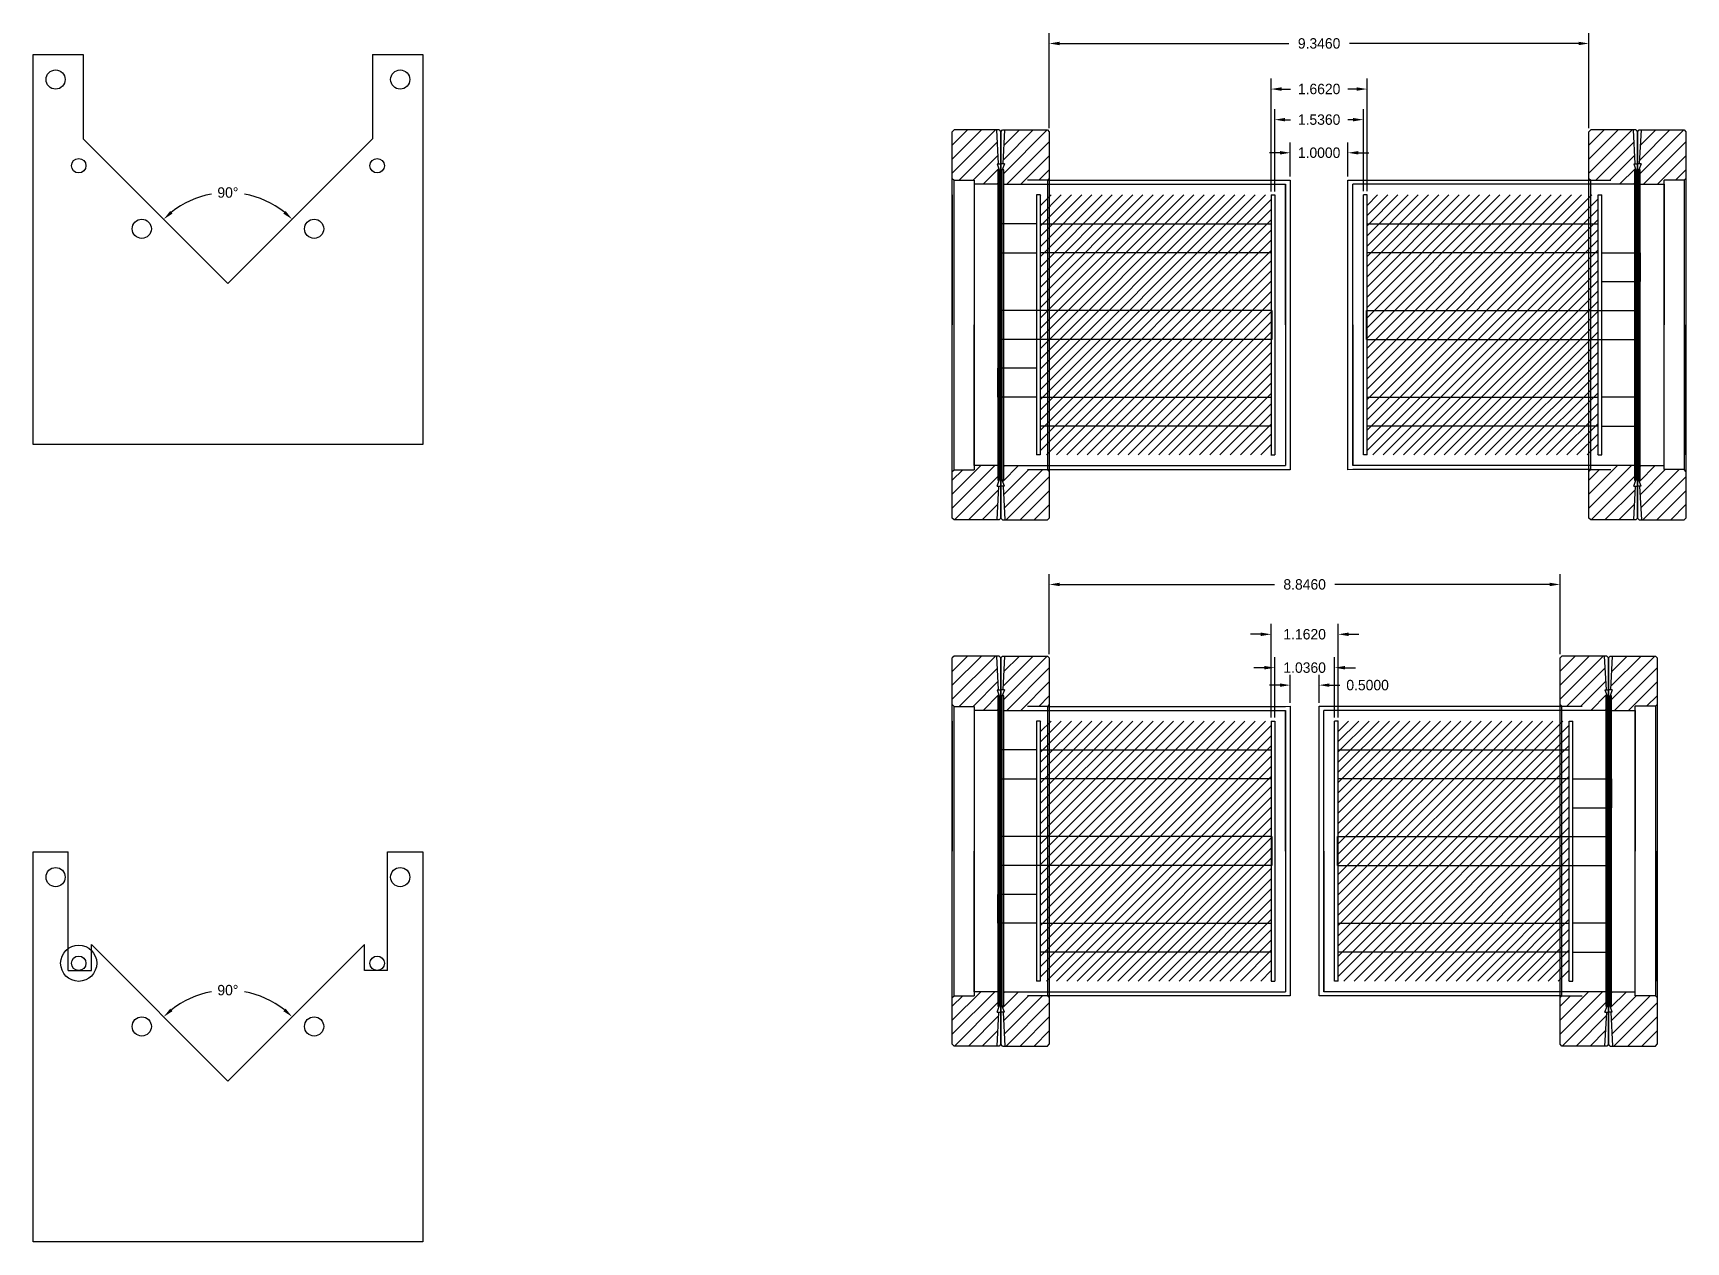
# Model space of a CAD drawing. Header units: inches. Extents: x 40 to 191, y -21 to 51.
# Drawn here: x 48.09 to 76.72, y -6.2 to 14.73 of the extents above; entities that cross this region are included whole.
import ezdxf

# ---------------------------------------------------------------- set-up
doc = ezdxf.new("R2010")
doc.units = ezdxf.units.IN
doc.header["$MEASUREMENT"] = 0
doc.dimstyles.get("Standard").update_dxf_attribs({"dimtxt": 0.18, "dimasz": 0.18, "dimexe": 0.18, "dimexo": 0.0625, "dimgap": 0.09, "dimtad": 0, "dimtih": 1, "dimtoh": 1, "dimdec": 4, "dimzin": 0, "dimdsep": 46, "dimtxsty": 'Standard', "dimcen": 0.09, "dimadec": 0, "dimazin": 0, "dimtfac": 1, "dimtdec": 4, "dimtofl": 0, "dimtmove": 0, "dimatfit": 3, "dimfxl": 1, "dimtolj": 1, "dimtzin": 0, "dimarcsym": 0})

# ---------------------------------------------------------------- blocks, each defined once
blk = doc.blocks.new('*D2')
at = {"color": 0, "lineweight": -2, "transparency": 16777216}
for start, end in [(100.4255, 128.4482), (51.5518, 79.5745)]:
    blk.add_arc((51.467, 10.393), 1.575, start, end, dxfattribs=at)
at = {"color": 0, "transparency": 16777216}
for points in [[(50.508, 11.604), (50.468, 11.649), (50.354, 11.506)], [(52.467, 11.649), (52.427, 11.604), (52.581, 11.506)]]:
    blk.add_solid(points, dxfattribs=at)
at = {"layer": 'Defpoints', "color": 0, "transparency": 16777216}
for p in [(48.962, 12.898), (53.972, 12.898), (51.875, 11.914), (51.467, 10.393), (51.467, 10.393)]:
    blk.add_point(p, dxfattribs=at)
at = {"color": 0, "transparency": 16777216, "insert": (51.467, 11.968), "char_height": 0.18, "attachment_point": 5}
blk.add_mtext('\\A1;90°', dxfattribs=at)
blk = doc.blocks.new('*D5')
at = {"color": 0, "lineweight": -2, "transparency": 16777216}
for p, q in [((65.693, 13.084), (65.693, 14.729)), ((75.039, 13.084), (75.039, 14.729)), ((65.873, 14.549), (69.841, 14.549)), ((74.859, 14.549), (70.891, 14.549))]:
    blk.add_line(p, q, dxfattribs=at)
at = {"color": 0, "transparency": 16777216}
for points in [[(65.873, 14.579), (65.873, 14.519), (65.693, 14.549)], [(74.859, 14.579), (74.859, 14.519), (75.039, 14.549)]]:
    blk.add_solid(points, dxfattribs=at)
at = {"layer": 'Defpoints', "color": 0, "transparency": 16777216}
for p in [(75.039, 14.549), (65.693, 13.022), (75.039, 13.022)]:
    blk.add_point(p, dxfattribs=at)
at = {"color": 0, "transparency": 16777216, "insert": (70.366, 14.549), "char_height": 0.18, "attachment_point": 5}
blk.add_mtext('\\A1;9.3460', dxfattribs=at)
blk = doc.blocks.new('*D6')
at = {"color": 0, "lineweight": -2, "transparency": 16777216}
for p, q in [((65.693, 3.978), (65.693, 5.365)), ((65.873, 5.185), (69.591, 5.185)), ((74.359, 5.185), (70.641, 5.185)), ((74.539, 3.978), (74.539, 5.365))]:
    blk.add_line(p, q, dxfattribs=at)
at = {"color": 0, "transparency": 16777216}
for points in [[(65.873, 5.215), (65.873, 5.155), (65.693, 5.185)], [(74.359, 5.215), (74.359, 5.155), (74.539, 5.185)]]:
    blk.add_solid(points, dxfattribs=at)
at = {"layer": 'Defpoints', "color": 0, "transparency": 16777216}
for p in [(74.539, 5.185), (65.693, 3.915), (74.539, 3.915)]:
    blk.add_point(p, dxfattribs=at)
at = {"color": 0, "transparency": 16777216, "insert": (70.116, 5.185), "char_height": 0.18, "attachment_point": 5}
blk.add_mtext('\\A1;8.8460', dxfattribs=at)
blk = doc.blocks.new('*D9')
at = {"color": 0, "lineweight": -2, "transparency": 16777216}
for p, q in [((69.686, 12.657), (69.506, 12.657)), ((69.866, 12.245), (69.866, 12.837)), ((70.866, 12.245), (70.866, 12.837)), ((71.046, 12.657), (71.226, 12.657))]:
    blk.add_line(p, q, dxfattribs=at)
at = {"color": 0, "transparency": 16777216}
for points in [[(69.686, 12.687), (69.686, 12.627), (69.866, 12.657)], [(71.046, 12.687), (71.046, 12.627), (70.866, 12.657)]]:
    blk.add_solid(points, dxfattribs=at)
at = {"layer": 'Defpoints', "color": 0, "transparency": 16777216}
for p in [(70.866, 12.657), (69.866, 12.182), (70.866, 12.182)]:
    blk.add_point(p, dxfattribs=at)
at = {"color": 0, "transparency": 16777216, "insert": (70.366, 12.657), "char_height": 0.18, "attachment_point": 5}
blk.add_mtext('\\A1;1.0000', dxfattribs=at)
blk = doc.blocks.new('*D10')
at = {"color": 0, "lineweight": -2, "transparency": 16777216}
for p, q in [((69.686, 3.442), (69.506, 3.442)), ((69.866, 3.138), (69.866, 3.622)), ((70.366, 3.138), (70.366, 3.622)), ((70.546, 3.442), (70.726, 3.442))]:
    blk.add_line(p, q, dxfattribs=at)
at = {"color": 0, "transparency": 16777216}
for points in [[(69.686, 3.472), (69.686, 3.412), (69.866, 3.442)], [(70.546, 3.472), (70.546, 3.412), (70.366, 3.442)]]:
    blk.add_solid(points, dxfattribs=at)
at = {"layer": 'Defpoints', "color": 0, "transparency": 16777216}
for p in [(70.366, 3.442), (69.866, 3.076), (70.366, 3.076)]:
    blk.add_point(p, dxfattribs=at)
at = {"color": 0, "transparency": 16777216, "insert": (71.206, 3.442), "char_height": 0.18, "attachment_point": 5}
blk.add_mtext('\\A1;0.5000', dxfattribs=at)
blk = doc.blocks.new('*D15')
at = {"color": 0, "lineweight": -2, "transparency": 16777216}
for p, q in [((69.598, 11.989), (69.598, 13.41)), ((69.778, 13.23), (69.871, 13.23)), ((70.954, 13.23), (70.861, 13.23)), ((71.134, 11.99), (71.134, 13.41))]:
    blk.add_line(p, q, dxfattribs=at)
at = {"color": 0, "transparency": 16777216}
for points in [[(69.778, 13.26), (69.778, 13.2), (69.598, 13.23)], [(70.954, 13.26), (70.954, 13.2), (71.134, 13.23)]]:
    blk.add_solid(points, dxfattribs=at)
at = {"layer": 'Defpoints', "color": 0, "transparency": 16777216}
for p in [(71.134, 13.23), (69.598, 11.927), (71.134, 11.927)]:
    blk.add_point(p, dxfattribs=at)
at = {"color": 0, "transparency": 16777216, "insert": (70.366, 13.23), "char_height": 0.18, "attachment_point": 5}
blk.add_mtext('\\A1;1.5360', dxfattribs=at)
blk = doc.blocks.new('*D16')
at = {"color": 0, "lineweight": -2, "transparency": 16777216}
for p, q in [((69.535, 11.989), (69.535, 13.94)), ((69.715, 13.76), (69.871, 13.76)), ((71.017, 13.76), (70.861, 13.76)), ((71.197, 11.99), (71.197, 13.94))]:
    blk.add_line(p, q, dxfattribs=at)
at = {"color": 0, "transparency": 16777216}
for points in [[(69.715, 13.79), (69.715, 13.73), (69.535, 13.76)], [(71.017, 13.79), (71.017, 13.73), (71.197, 13.76)]]:
    blk.add_solid(points, dxfattribs=at)
at = {"layer": 'Defpoints', "color": 0, "transparency": 16777216}
for p in [(71.197, 13.76), (69.535, 11.927), (71.197, 11.927)]:
    blk.add_point(p, dxfattribs=at)
at = {"color": 0, "transparency": 16777216, "insert": (70.366, 13.76), "char_height": 0.18, "attachment_point": 5}
blk.add_mtext('\\A1;1.6620', dxfattribs=at)
blk = doc.blocks.new('*D17')
at = {"color": 0, "lineweight": -2, "transparency": 16777216}
for p, q in [((69.418, 3.744), (69.238, 3.744)), ((69.598, 2.883), (69.598, 3.924)), ((70.634, 2.883), (70.634, 3.924)), ((70.814, 3.744), (70.994, 3.744))]:
    blk.add_line(p, q, dxfattribs=at)
at = {"color": 0, "transparency": 16777216}
for points in [[(69.418, 3.774), (69.418, 3.714), (69.598, 3.744)], [(70.814, 3.774), (70.814, 3.714), (70.634, 3.744)]]:
    blk.add_solid(points, dxfattribs=at)
at = {"layer": 'Defpoints', "color": 0, "transparency": 16777216}
for p in [(70.634, 3.744), (69.598, 2.82), (70.634, 2.821)]:
    blk.add_point(p, dxfattribs=at)
at = {"color": 0, "transparency": 16777216, "insert": (70.116, 3.744), "char_height": 0.18, "attachment_point": 5}
blk.add_mtext('\\A1;1.0360', dxfattribs=at)
blk = doc.blocks.new('*D18')
at = {"color": 0, "lineweight": -2, "transparency": 16777216}
for p, q in [((69.355, 4.322), (69.175, 4.322)), ((69.535, 2.883), (69.535, 4.502)), ((70.697, 2.883), (70.697, 4.502)), ((70.877, 4.322), (71.057, 4.322))]:
    blk.add_line(p, q, dxfattribs=at)
at = {"color": 0, "transparency": 16777216}
for points in [[(69.355, 4.352), (69.355, 4.292), (69.535, 4.322)], [(70.877, 4.352), (70.877, 4.292), (70.697, 4.322)]]:
    blk.add_solid(points, dxfattribs=at)
at = {"layer": 'Defpoints', "color": 0, "transparency": 16777216}
for p in [(70.697, 4.322), (69.535, 2.82), (70.697, 2.82)]:
    blk.add_point(p, dxfattribs=at)
at = {"color": 0, "transparency": 16777216, "insert": (70.116, 4.322), "char_height": 0.18, "attachment_point": 5}
blk.add_mtext('\\A1;1.1620', dxfattribs=at)
blk = doc.blocks.new('*D19')
at = {"color": 0, "lineweight": -2, "transparency": 16777216}
for start, end in [(100.4255, 128.4482), (51.5518, 79.5745)]:
    blk.add_arc((51.467, -3.413), 1.575, start, end, dxfattribs=at)
at = {"color": 0, "transparency": 16777216}
for points in [[(50.508, -2.202), (50.468, -2.157), (50.354, -2.299)], [(52.467, -2.157), (52.427, -2.202), (52.581, -2.299)]]:
    blk.add_solid(points, dxfattribs=at)
at = {"layer": 'Defpoints', "color": 0, "transparency": 16777216}
for p in [(49.103, -1.048), (53.832, -1.048), (51.875, -1.892), (51.467, -3.413), (51.467, -3.413)]:
    blk.add_point(p, dxfattribs=at)
at = {"color": 0, "transparency": 16777216, "insert": (51.467, -1.838), "char_height": 0.18, "attachment_point": 5}
blk.add_mtext('\\A1;90°', dxfattribs=at)

msp = doc.modelspace()

# ---------------------------------------------------------------- hatches: boundary and pattern name
h = msp.add_hatch()
h.set_pattern_fill('ANSI31', color=1)
h.set_pattern_definition([(45, (90.66386, 35.9828), (-0.08838835, 0.08838835), [])])
h.paths.add_polyline_path([(69.5355, 11.92662), (65.5355, 11.92662), (65.5355, 11.42662), (69.5355, 11.42662)])
h.paths.add_polyline_path([(69.5355, 11.42662), (65.5355, 11.42662), (65.5355, 10.92662), (69.5355, 10.92662)])
h.paths.add_polyline_path([(69.5355, 10.92662), (65.5355, 10.92662), (65.5355, 8.42662), (69.5355, 8.42662)])
h.paths.add_polyline_path([(69.5355, 8.42662), (65.5355, 8.42662), (65.5355, 7.92662), (69.5355, 7.92662)])
h.paths.add_polyline_path([(69.5355, 7.92662), (65.5355, 7.92662), (65.5355, 7.42662), (69.5355, 7.42662)])
h = msp.add_hatch()
h.set_pattern_fill('ANSI31', color=1, angle=180)
h.set_pattern_definition([(225, (50.06913, -16.62914), (0.08838835, -0.08838835), [])])
h.paths.add_polyline_path([(71.1975, 7.42704), (75.1975, 7.42704), (75.1975, 7.92704), (71.1975, 7.92704)])
h.paths.add_polyline_path([(71.1975, 7.92704), (75.1975, 7.92704), (75.1975, 8.42704), (71.1975, 8.42704)])
h.paths.add_polyline_path([(71.1975, 8.42704), (75.1975, 8.42704), (75.1975, 10.92704), (71.1975, 10.92704)])
h.paths.add_polyline_path([(71.1975, 10.92704), (75.1975, 10.92704), (75.1975, 11.42704), (71.1975, 11.42704)])
h.paths.add_polyline_path([(71.1975, 11.42704), (75.1975, 11.42704), (75.1975, 11.92704), (71.1975, 11.92704)])
h = msp.add_hatch()
h.set_pattern_fill('ANSI31', color=1)
h.set_pattern_definition([(45, (90.66386, 26.87628), (-0.08838835, 0.08838835), [])])
h.paths.add_polyline_path([(69.5355, 2.82011), (65.5355, 2.82011), (65.5355, 2.32011), (69.5355, 2.32011)])
h.paths.add_polyline_path([(69.5355, 2.32011), (65.5355, 2.32011), (65.5355, 1.82011), (69.5355, 1.82011)])
h.paths.add_polyline_path([(69.5355, 1.82011), (65.5355, 1.82011), (65.5355, -0.67989), (69.5355, -0.67989)])
h.paths.add_polyline_path([(69.5355, -0.67989), (65.5355, -0.67989), (65.5355, -1.17989), (69.5355, -1.17989)])
h.paths.add_polyline_path([(69.5355, -1.17989), (65.5355, -1.17989), (65.5355, -1.67989), (69.5355, -1.67989)])
h = msp.add_hatch()
h.set_pattern_fill('ANSI31', color=1, angle=180)
h.set_pattern_definition([(225, (49.56913, -25.73565), (0.08838835, -0.08838835), [])])
h.paths.add_polyline_path([(70.6975, -1.67948), (74.6975, -1.67948), (74.6975, -1.17948), (70.6975, -1.17948)])
h.paths.add_polyline_path([(70.6975, -1.17948), (74.6975, -1.17948), (74.6975, -0.67948), (70.6975, -0.67948)])
h.paths.add_polyline_path([(70.6975, -0.67948), (74.6975, -0.67948), (74.6975, 1.82052), (70.6975, 1.82052)])
h.paths.add_polyline_path([(70.6975, 1.82052), (74.6975, 1.82052), (74.6975, 2.32052), (70.6975, 2.32052)])
h.paths.add_polyline_path([(70.6975, 2.32052), (74.6975, 2.32052), (74.6975, 2.82052), (70.6975, 2.82052)])

# ---------------------------------------------------------------- linework, layer by layer
for p, q in [((48.09245, 14.3602), (48.96245, 14.3602)), ((48.09245, 7.6102), (48.09245, 14.3602)), ((48.96245, 14.3602), (48.96245, 12.89767)), ((53.97244, 14.3602), (54.84245, 14.3602)), ((53.97244, 14.3602), (53.97244, 12.89767)), ((54.84245, 14.3602), (54.84245, 7.6102)), ((51.46745, 10.39268), (48.96245, 12.89767)), ((51.46745, 10.39268), (53.97244, 12.89767)), ((64.8535, 13.02148), (64.8535, 9.67663)), ((53.38639, 12.31502), (53.38639, 12.31502)), ((65.3135, 12.11163), (69.7835, 12.11163)), ((65.6635, 12.18163), (69.7835, 12.18163)), ((69.7835, 12.18163), (69.8665, 12.18202)), ((69.7835, 9.67664), (69.7835, 12.11163)), ((69.7835, 12.11163), (69.7835, 9.67663)), ((69.8665, 12.18202), (69.8665, 7.17164)), ((70.8665, 7.17164), (70.8665, 12.18202)), ((70.8665, 12.18202), (70.9495, 12.18202)), ((70.9495, 12.18202), (75.0695, 12.18203)), ((70.9495, 9.67702), (70.9495, 12.11203)), ((75.4195, 12.11203), (70.9495, 12.11203)), ((76.3395, 12.11204), (76.3395, 9.67704)), ((64.0135, 11.92662), (64.0135, 9.67662)), ((64.8535, 9.67663), (64.8535, 11.26003)), ((75.8795, 9.67703), (75.8795, 11.26043)), ((69.5485, 9.92663), (64.8535, 9.92663)), ((69.5485, 9.92663), (69.5485, 9.67663)), ((71.1845, 9.67703), (71.1845, 9.92703)), ((71.1845, 9.92703), (75.8795, 9.92703)), ((64.3935, 7.24162), (64.3935, 9.67662)), ((64.8535, 9.67663), (64.8535, 8.09323)), ((69.5485, 9.67663), (69.5485, 9.42663)), ((69.7835, 9.67664), (69.7835, 7.24163)), ((70.9495, 7.24203), (70.9495, 9.67703)), ((70.9495, 9.67702), (70.9495, 7.24203)), ((71.1845, 9.42703), (71.1845, 9.67703)), ((75.8795, 6.33218), (75.8795, 9.67703)), ((75.8795, 9.67703), (75.8795, 8.09363)), ((76.7195, 7.42704), (76.7195, 9.67704)), ((69.5485, 9.42663), (64.8535, 9.42663)), ((71.1845, 9.42703), (75.8795, 9.42703)), ((54.84245, 7.6102), (48.09245, 7.6102)), ((65.3135, 7.24163), (69.7835, 7.24163)), ((69.7835, 7.17164), (65.6635, 7.17163)), ((69.8665, 7.17164), (69.7835, 7.17164)), ((70.9495, 7.17203), (70.8665, 7.17164)), ((75.4195, 7.24203), (70.9495, 7.24203)), ((75.0695, 7.17203), (70.9495, 7.17203)), ((64.8535, 3.91496), (64.8535, 0.57011)), ((65.3135, 3.00512), (69.7835, 3.00512)), ((65.6635, 3.07512), (69.7835, 3.07512)), ((69.7835, 3.07512), (69.8665, 3.07551)), ((69.7835, 0.57012), (69.7835, 3.00512)), ((69.7835, 3.00512), (69.7835, 0.57012)), ((69.8665, 3.07551), (69.8665, -1.93488)), ((70.3665, -1.93488), (70.3665, 3.07551)), ((70.3665, 3.07551), (70.4495, 3.07551)), ((70.4495, 3.07551), (74.5695, 3.07551)), ((70.4495, 0.57051), (70.4495, 3.00551)), ((74.9195, 3.00551), (70.4495, 3.00551)), ((75.8395, 3.00552), (75.8395, 0.57052)), ((64.0135, 2.82011), (64.0135, 0.57011)), ((64.8535, 0.57011), (64.8535, 2.15351)), ((75.3795, 0.57051), (75.3795, 2.15391)), ((69.5485, 0.82011), (64.8535, 0.82011)), ((69.5485, 0.82011), (69.5485, 0.57011)), ((70.6845, 0.57051), (70.6845, 0.82051)), ((70.6845, 0.82051), (75.3795, 0.82051)), ((48.09245, 0.5546), (48.70339, 0.5546)), ((48.09245, -6.1954), (48.09245, 0.5546)), ((48.70339, -1.49765), (48.70339, 0.5546)), ((54.2315, 0.5546), (54.84245, 0.5546)), ((54.2315, -1.49765), (54.2315, 0.5546)), ((54.84245, 0.5546), (54.84245, -6.1954)), ((64.3935, -1.86489), (64.3935, 0.57011)), ((64.8535, 0.57011), (64.8535, -1.01329)), ((69.5485, 0.32011), (64.8535, 0.32011)), ((69.5485, 0.57011), (69.5485, 0.32011)), ((69.7835, 0.57012), (69.7835, -1.86488)), ((70.4495, 0.57051), (70.4495, -1.86449)), ((70.4495, -1.86449), (70.4495, 0.57051)), ((70.6845, 0.32051), (70.6845, 0.57051)), ((70.6845, 0.32051), (75.3795, 0.32051)), ((75.3795, -2.77434), (75.3795, 0.57051)), ((75.3795, 0.57051), (75.3795, -1.01289)), ((76.2195, -1.67948), (76.2195, 0.57052)), ((51.46745, -3.41293), (49.10265, -1.04814)), ((49.10265, -1.49765), (49.10265, -1.04814)), ((51.46745, -3.41293), (53.83224, -1.04814)), ((53.83224, -1.49765), (53.83224, -1.04814)), ((48.70339, -1.49765), (49.10265, -1.49765)), ((53.38639, -1.49058), (53.38639, -1.49058)), ((54.2315, -1.49765), (53.83224, -1.49765)), ((65.3135, -1.86488), (69.7835, -1.86488)), ((69.7835, -1.93488), (65.6635, -1.93488)), ((69.8665, -1.93488), (69.7835, -1.93488)), ((70.4495, -1.93449), (70.3665, -1.93488)), ((74.9195, -1.86449), (70.4495, -1.86449)), ((74.5695, -1.93449), (70.4495, -1.93449)), ((54.84245, -6.1954), (48.09245, -6.1954))]:
    msp.add_line(p, q)
at = {"color": 2, "linetype": 'Continuous'}
for p, q in [((64.76068, 13.05162), (64.0135, 12.30444)), ((64.51912, 13.05162), (64.0135, 12.546)), ((64.27756, 13.05162), (64.0135, 12.78756)), ((64.89491, 12.53073), (65.41581, 13.05163)), ((64.9035, 12.29777), (65.65736, 13.05163)), ((64.90827, 12.78565), (65.17425, 13.05163)), ((64.92162, 13.04057), (64.93269, 13.05163)), ((75.78668, 13.05203), (75.0395, 12.30484)), ((75.54512, 13.05203), (75.0395, 12.5464)), ((75.30356, 13.05203), (75.0395, 12.78796)), ((75.9209, 12.53114), (76.4418, 13.05204)), ((75.9295, 12.29817), (76.68336, 13.05204)), ((75.93426, 12.78605), (76.20025, 13.05204)), ((75.94762, 13.04097), (75.95869, 13.05204)), ((64.79562, 12.84501), (64.13224, 12.18162)), ((64.80765, 12.61548), (64.3738, 12.18162)), ((64.95892, 12.11163), (65.6935, 12.84621)), ((65.20048, 12.11163), (65.6935, 12.60465)), ((75.82162, 12.84541), (75.15824, 12.18203)), ((75.83365, 12.61588), (75.3998, 12.18203)), ((75.98492, 12.11204), (76.7195, 12.84661)), ((76.22648, 12.11204), (76.7195, 12.60505)), ((64.81892, 12.38519), (64.54536, 12.11162)), ((65.51204, 12.18163), (65.6935, 12.36309)), ((75.84492, 12.38559), (75.57135, 12.11203)), ((76.53804, 12.18204), (76.7195, 12.3635)), ((64.8035, 12.12821), (64.78691, 12.11162)), ((75.8295, 12.12861), (75.81291, 12.11203)), ((64.74807, 7.24162), (64.0135, 6.50705)), ((64.50652, 7.24162), (64.0135, 6.74861)), ((64.19496, 7.17162), (64.0135, 6.99016)), ((64.88808, 6.96807), (65.16164, 7.24163)), ((64.89935, 6.73778), (65.3332, 7.17163)), ((64.9035, 7.22505), (64.92008, 7.24163)), ((64.91138, 6.50825), (65.57476, 7.17163)), ((75.77407, 7.24203), (75.0395, 6.50745)), ((75.53251, 7.24203), (75.0395, 6.74901)), ((75.22096, 7.17203), (75.0395, 6.99057)), ((75.91407, 6.96847), (76.18764, 7.24204)), ((75.92535, 6.73818), (76.3592, 7.17204)), ((75.9295, 7.22545), (75.94608, 7.24204)), ((75.93737, 6.50866), (76.60076, 7.17204)), ((64.8035, 7.05549), (64.04963, 6.30162)), ((64.94632, 6.30163), (65.6935, 7.04882)), ((75.8295, 7.05589), (75.07563, 6.30203)), ((75.97231, 6.30204), (76.7195, 7.04922)), ((64.81209, 6.82252), (64.29119, 6.30162)), ((65.18787, 6.30163), (65.6935, 6.80726)), ((75.83809, 6.82293), (75.31719, 6.30203)), ((76.21387, 6.30204), (76.7195, 6.80766)), ((64.79873, 6.56761), (64.53275, 6.30162)), ((64.78537, 6.31269), (64.77431, 6.30162)), ((65.42943, 6.30163), (65.6935, 6.5657)), ((75.82473, 6.56801), (75.55875, 6.30203)), ((75.81137, 6.31309), (75.80031, 6.30203)), ((76.45543, 6.30204), (76.7195, 6.5661)), ((64.76068, 3.94511), (64.0135, 3.19792)), ((64.51912, 3.94511), (64.0135, 3.43948)), ((64.27756, 3.94511), (64.0135, 3.68104)), ((64.79562, 3.73849), (64.13224, 3.07511)), ((64.89491, 3.42422), (65.41581, 3.94512)), ((64.9035, 3.19125), (65.65736, 3.94512)), ((64.90827, 3.67913), (65.17425, 3.94512)), ((64.92162, 3.93405), (64.93269, 3.94512)), ((64.95892, 3.00512), (65.6935, 3.73969)), ((75.28668, 3.94551), (74.5395, 3.19833)), ((75.04512, 3.94551), (74.5395, 3.43989)), ((74.80356, 3.94551), (74.5395, 3.68144)), ((75.32162, 3.73889), (74.65824, 3.07551)), ((75.4209, 3.42462), (75.9418, 3.94552)), ((75.4295, 3.19165), (76.18336, 3.94552)), ((75.43426, 3.67954), (75.70025, 3.94552)), ((75.44762, 3.93445), (75.45869, 3.94552)), ((75.48492, 3.00552), (76.2195, 3.7401)), ((64.80765, 3.50896), (64.3738, 3.07511)), ((65.20048, 3.00512), (65.6935, 3.49813)), ((75.33365, 3.50936), (74.8998, 3.07551)), ((75.72648, 3.00552), (76.2195, 3.49854)), ((64.81892, 3.27867), (64.54536, 3.00511)), ((65.51204, 3.07512), (65.6935, 3.25658)), ((75.34492, 3.27908), (75.07135, 3.00551)), ((76.03804, 3.07552), (76.2195, 3.25698)), ((64.8035, 3.02169), (64.78691, 3.00511)), ((75.3295, 3.0221), (75.31291, 3.00551)), ((64.74807, -1.86489), (64.0135, -2.59947)), ((64.50652, -1.86489), (64.0135, -2.35791)), ((64.19496, -1.93489), (64.0135, -2.11635)), ((64.88808, -2.13845), (65.16164, -1.86488)), ((64.89935, -2.36874), (65.3332, -1.93488)), ((64.9035, -1.88147), (64.92008, -1.86488)), ((64.91138, -2.59826), (65.57476, -1.93488)), ((75.27407, -1.86449), (74.5395, -2.59907)), ((75.03251, -1.86449), (74.5395, -2.35751)), ((74.72096, -1.93449), (74.5395, -2.11595)), ((75.41407, -2.13805), (75.68764, -1.86448)), ((75.42535, -2.36833), (75.8592, -1.93448)), ((75.4295, -1.88107), (75.44608, -1.86448)), ((75.43737, -2.59786), (76.10076, -1.93448)), ((64.8035, -2.05103), (64.04963, -2.80489)), ((64.81209, -2.28399), (64.29119, -2.80489)), ((64.94632, -2.80488), (65.6935, -2.0577)), ((75.3295, -2.05062), (74.57563, -2.80449)), ((75.33809, -2.28359), (74.81719, -2.80449)), ((75.47231, -2.80448), (76.2195, -2.0573)), ((64.79873, -2.53891), (64.53275, -2.80489)), ((65.18787, -2.80488), (65.6935, -2.29926)), ((65.42943, -2.80488), (65.6935, -2.54082)), ((75.32473, -2.53851), (75.05875, -2.80449)), ((75.71387, -2.80448), (76.2195, -2.29886)), ((75.95543, -2.80448), (76.2195, -2.54041)), ((64.78537, -2.79383), (64.77431, -2.80489)), ((75.31137, -2.79343), (75.30031, -2.80449))]:
    msp.add_line(p, q, dxfattribs=at)
at = {"color": 7, "linetype": 'Continuous'}
for p, q in [((64.0435, 13.05162), (64.0135, 13.02162)), ((64.0135, 6.33162), (64.0135, 13.02162)), ((64.78479, 13.05162), (64.0435, 13.05162)), ((64.81545, 12.46662), (64.78479, 13.05162)), ((64.8235, 13.05148), (64.7848, 13.05148)), ((64.8235, 13.05148), (64.8535, 13.02148)), ((64.8535, 13.02149), (64.8835, 13.05149)), ((64.8535, 13.02149), (64.8535, 6.33178)), ((64.8535, 6.33177), (64.8535, 13.02148)), ((64.8835, 13.05149), (64.9222, 13.05149)), ((64.89155, 12.46663), (64.9222, 13.05163)), ((64.9222, 13.05163), (65.6635, 13.05163)), ((65.6635, 13.05163), (65.6935, 13.02163)), ((65.6935, 13.02163), (65.6935, 6.33163)), ((75.0695, 13.05203), (75.0395, 13.02203)), ((75.0395, 6.33203), (75.0395, 13.02203)), ((75.81079, 13.05203), (75.0695, 13.05203)), ((75.84145, 12.46703), (75.81079, 13.05203)), ((75.8495, 13.05188), (75.8108, 13.05188)), ((75.8495, 13.05188), (75.8795, 13.02188)), ((75.8795, 13.02189), (75.9095, 13.05189)), ((75.8795, 13.02189), (75.8795, 6.33218)), ((75.8795, 6.33217), (75.8795, 13.02188)), ((75.9095, 13.05189), (75.9482, 13.05189)), ((75.91754, 12.46704), (75.9482, 13.05204)), ((75.9482, 13.05204), (76.6895, 13.05204)), ((76.6895, 13.05204), (76.7195, 13.02204)), ((76.7195, 13.02204), (76.7195, 6.33204)), ((64.78928, 12.46662), (64.81545, 12.46662)), ((64.78928, 12.46662), (64.8275, 12.36162)), ((64.8035, 12.36162), (64.8275, 12.36162)), ((64.8035, 12.36162), (64.8035, 6.99162)), ((64.81546, 12.46645), (64.8535, 12.46645)), ((64.8275, 12.36162), (64.8275, 6.99162)), ((64.89154, 12.46646), (64.8535, 12.46646)), ((64.91771, 12.46663), (64.8795, 12.36163)), ((64.8795, 6.99163), (64.8795, 12.36163)), ((64.9035, 12.36163), (64.8795, 12.36163)), ((64.91771, 12.46663), (64.89155, 12.46663)), ((64.9035, 6.99163), (64.9035, 12.36163)), ((75.81528, 12.46703), (75.84145, 12.46703)), ((75.81528, 12.46703), (75.8535, 12.36203)), ((75.8295, 12.36203), (75.8535, 12.36203)), ((75.8295, 12.36203), (75.8295, 6.99203)), ((75.84146, 12.46685), (75.8795, 12.46685)), ((75.8535, 12.36203), (75.8535, 6.99203)), ((75.91754, 12.46686), (75.8795, 12.46686)), ((75.94371, 12.46704), (75.9055, 12.36204)), ((75.9055, 6.99204), (75.9055, 12.36204)), ((75.9295, 12.36204), (75.9055, 12.36204)), ((75.94371, 12.46704), (75.91754, 12.46704)), ((75.9295, 6.99204), (75.9295, 12.36204)), ((64.0135, 12.21162), (64.0435, 12.18162)), ((64.0435, 12.18162), (64.3935, 12.18162)), ((64.0435, 7.17162), (64.0435, 12.18162)), ((64.3935, 12.18162), (64.3935, 7.17162)), ((64.8035, 12.11162), (64.3935, 12.11162)), ((64.9035, 12.11163), (65.3135, 12.11163)), ((65.6635, 12.18163), (65.3135, 12.18163)), ((65.6935, 12.21163), (65.6635, 12.18163)), ((65.6635, 12.18163), (65.6635, 7.17163)), ((75.0395, 12.21203), (75.0695, 12.18203)), ((75.0695, 12.18203), (75.4195, 12.18203)), ((75.0695, 7.17203), (75.0695, 12.18203)), ((75.8295, 12.11203), (75.4195, 12.11203)), ((75.9295, 12.11204), (76.3395, 12.11204)), ((76.3395, 7.17204), (76.3395, 12.18204)), ((76.6895, 12.18204), (76.3395, 12.18204)), ((76.7195, 12.21204), (76.6895, 12.18204)), ((76.6895, 12.18204), (76.6895, 7.17204)), ((64.0135, 7.14162), (64.0435, 7.17162)), ((64.0435, 7.17162), (64.3935, 7.17162)), ((64.8035, 7.24162), (64.3935, 7.24162)), ((64.9035, 7.24163), (65.3135, 7.24163)), ((65.6635, 7.17163), (65.3135, 7.17163)), ((65.6935, 7.14163), (65.6635, 7.17163)), ((75.0395, 7.14203), (75.0695, 7.17203)), ((75.0695, 7.17203), (75.4195, 7.17203)), ((75.8295, 7.24203), (75.4195, 7.24203)), ((75.9295, 7.24204), (76.3395, 7.24204)), ((76.6895, 7.17204), (76.3395, 7.17204)), ((76.7195, 7.14204), (76.6895, 7.17204)), ((64.81545, 6.88662), (64.78479, 6.30162)), ((64.78928, 6.88662), (64.8275, 6.99162)), ((64.78928, 6.88662), (64.81545, 6.88662)), ((64.8035, 6.99162), (64.8275, 6.99162)), ((64.81546, 6.8868), (64.8535, 6.8868)), ((64.89154, 6.88681), (64.8535, 6.88681)), ((64.9035, 6.99163), (64.8795, 6.99163)), ((64.91771, 6.88663), (64.8795, 6.99163)), ((64.91771, 6.88663), (64.89155, 6.88663)), ((64.89155, 6.88663), (64.9222, 6.30163)), ((75.84145, 6.88703), (75.81079, 6.30203)), ((75.81528, 6.88703), (75.8535, 6.99203)), ((75.81528, 6.88703), (75.84145, 6.88703)), ((75.8295, 6.99203), (75.8535, 6.99203)), ((75.84146, 6.8872), (75.8795, 6.8872)), ((75.91754, 6.88721), (75.8795, 6.88721)), ((75.9295, 6.99204), (75.9055, 6.99204)), ((75.94371, 6.88704), (75.9055, 6.99204)), ((75.94371, 6.88704), (75.91754, 6.88704)), ((75.91754, 6.88704), (75.9482, 6.30204)), ((64.0435, 6.30162), (64.0135, 6.33162)), ((64.78479, 6.30162), (64.0435, 6.30162)), ((64.8235, 6.30177), (64.7848, 6.30177)), ((64.8535, 6.33177), (64.8235, 6.30177)), ((64.8835, 6.30178), (64.8535, 6.33178)), ((64.8835, 6.30178), (64.9222, 6.30178)), ((64.9222, 6.30163), (65.6635, 6.30163)), ((65.6635, 6.30163), (65.6935, 6.33163)), ((75.0695, 6.30203), (75.0395, 6.33203)), ((75.81079, 6.30203), (75.0695, 6.30203)), ((75.8495, 6.30217), (75.8108, 6.30217)), ((75.8795, 6.33217), (75.8495, 6.30217)), ((75.9095, 6.30218), (75.8795, 6.33218)), ((75.9095, 6.30218), (75.9482, 6.30218)), ((75.9482, 6.30204), (76.6895, 6.30204)), ((76.6895, 6.30204), (76.7195, 6.33204)), ((64.0435, 3.94511), (64.0135, 3.91511)), ((64.0135, -2.77489), (64.0135, 3.91511)), ((64.78479, 3.94511), (64.0435, 3.94511)), ((64.81545, 3.36011), (64.78479, 3.94511)), ((64.8235, 3.94496), (64.7848, 3.94496)), ((64.8235, 3.94496), (64.8535, 3.91496)), ((64.8535, 3.91497), (64.8835, 3.94497)), ((64.8535, 3.91497), (64.8535, -2.77474)), ((64.8535, -2.77475), (64.8535, 3.91496)), ((64.8835, 3.94497), (64.9222, 3.94497)), ((64.89155, 3.36012), (64.9222, 3.94512)), ((64.9222, 3.94512), (65.6635, 3.94512)), ((65.6635, 3.94512), (65.6935, 3.91512)), ((65.6935, 3.91512), (65.6935, -2.77488)), ((74.5695, 3.94551), (74.5395, 3.91551)), ((74.5395, -2.77449), (74.5395, 3.91551)), ((75.31079, 3.94551), (74.5695, 3.94551)), ((75.34145, 3.36051), (75.31079, 3.94551)), ((75.3495, 3.94537), (75.3108, 3.94537)), ((75.3495, 3.94537), (75.3795, 3.91536)), ((75.3795, 3.91537), (75.4095, 3.94537)), ((75.3795, 3.91537), (75.3795, -2.77434)), ((75.3795, -2.77434), (75.3795, 3.91536)), ((75.4095, 3.94537), (75.4482, 3.94537)), ((75.41754, 3.36052), (75.4482, 3.94552)), ((75.4482, 3.94552), (76.1895, 3.94552)), ((76.1895, 3.94552), (76.2195, 3.91552)), ((76.2195, 3.91552), (76.2195, -2.77448)), ((64.78928, 3.36011), (64.81545, 3.36011)), ((64.78928, 3.36011), (64.8275, 3.25511)), ((64.8035, 3.25511), (64.8275, 3.25511)), ((64.8035, 3.25511), (64.8035, -2.11489)), ((64.81546, 3.35993), (64.8535, 3.35993)), ((64.8275, 3.25511), (64.8275, -2.11489)), ((64.89154, 3.35994), (64.8535, 3.35994)), ((64.91771, 3.36012), (64.8795, 3.25512)), ((64.8795, -2.11488), (64.8795, 3.25512)), ((64.9035, 3.25512), (64.8795, 3.25512)), ((64.91771, 3.36012), (64.89155, 3.36012)), ((64.9035, -2.11488), (64.9035, 3.25512)), ((75.31528, 3.36051), (75.34145, 3.36051)), ((75.31528, 3.36051), (75.3535, 3.25551)), ((75.3295, 3.25551), (75.3535, 3.25551)), ((75.3295, 3.25551), (75.3295, -2.11449)), ((75.34146, 3.36034), (75.3795, 3.36034)), ((75.3535, 3.25551), (75.3535, -2.11449)), ((75.41754, 3.36034), (75.3795, 3.36034)), ((75.44371, 3.36052), (75.4055, 3.25552)), ((75.4055, -2.11448), (75.4055, 3.25552)), ((75.4295, 3.25552), (75.4055, 3.25552)), ((75.44371, 3.36052), (75.41754, 3.36052)), ((75.4295, -2.11448), (75.4295, 3.25552)), ((64.0135, 3.10511), (64.0435, 3.07511)), ((64.0435, 3.07511), (64.3935, 3.07511)), ((64.0435, -1.93489), (64.0435, 3.07511)), ((64.3935, 3.07511), (64.3935, -1.93489)), ((64.8035, 3.00511), (64.3935, 3.00511)), ((64.9035, 3.00512), (65.3135, 3.00512)), ((65.6635, 3.07512), (65.3135, 3.07512)), ((65.6935, 3.10512), (65.6635, 3.07512)), ((65.6635, 3.07512), (65.6635, -1.93488)), ((74.5395, 3.10551), (74.5695, 3.07551)), ((74.5695, 3.07551), (74.9195, 3.07551)), ((74.5695, -1.93449), (74.5695, 3.07551)), ((75.3295, 3.00551), (74.9195, 3.00551)), ((75.4295, 3.00552), (75.8395, 3.00552)), ((75.8395, -1.93448), (75.8395, 3.07552)), ((76.1895, 3.07552), (75.8395, 3.07552)), ((76.2195, 3.10552), (76.1895, 3.07552)), ((76.1895, 3.07552), (76.1895, -1.93448)), ((64.0135, -1.96489), (64.0435, -1.93489)), ((64.0435, -1.93489), (64.3935, -1.93489)), ((64.8035, -1.86489), (64.3935, -1.86489)), ((64.9035, -1.86488), (65.3135, -1.86488)), ((65.6635, -1.93488), (65.3135, -1.93488)), ((65.6935, -1.96488), (65.6635, -1.93488)), ((74.5395, -1.96449), (74.5695, -1.93449)), ((74.5695, -1.93449), (74.9195, -1.93449)), ((75.3295, -1.86449), (74.9195, -1.86449)), ((75.4295, -1.86448), (75.8395, -1.86448)), ((76.1895, -1.93448), (75.8395, -1.93448)), ((76.2195, -1.96448), (76.1895, -1.93448)), ((64.81545, -2.21989), (64.78479, -2.80489)), ((64.78928, -2.21989), (64.8275, -2.11489)), ((64.78928, -2.21989), (64.81545, -2.21989)), ((64.8035, -2.11489), (64.8275, -2.11489)), ((64.81546, -2.21972), (64.8535, -2.21972)), ((64.89154, -2.21971), (64.8535, -2.21971)), ((64.9035, -2.11488), (64.8795, -2.11488)), ((64.91771, -2.21988), (64.8795, -2.11488)), ((64.91771, -2.21988), (64.89155, -2.21988)), ((64.89155, -2.21988), (64.9222, -2.80488)), ((75.34145, -2.21949), (75.31079, -2.80449)), ((75.31528, -2.21949), (75.3535, -2.11449)), ((75.31528, -2.21949), (75.34145, -2.21949)), ((75.3295, -2.11449), (75.3535, -2.11449)), ((75.34146, -2.21931), (75.3795, -2.21931)), ((75.41754, -2.21931), (75.3795, -2.21931)), ((75.4295, -2.11448), (75.4055, -2.11448)), ((75.44371, -2.21948), (75.4055, -2.11448)), ((75.44371, -2.21948), (75.41754, -2.21948)), ((75.41754, -2.21948), (75.4482, -2.80448)), ((64.0435, -2.80489), (64.0135, -2.77489)), ((64.78479, -2.80489), (64.0435, -2.80489)), ((64.8235, -2.80475), (64.7848, -2.80475)), ((64.8535, -2.77475), (64.8235, -2.80475)), ((64.8835, -2.80474), (64.8535, -2.77474)), ((64.8835, -2.80474), (64.9222, -2.80474)), ((64.9222, -2.80488), (65.6635, -2.80488)), ((65.6635, -2.80488), (65.6935, -2.77488)), ((74.5695, -2.80449), (74.5395, -2.77449)), ((75.31079, -2.80449), (74.5695, -2.80449)), ((75.3495, -2.80434), (75.3108, -2.80434)), ((75.3795, -2.77434), (75.3495, -2.80434)), ((75.4095, -2.80434), (75.3795, -2.77434)), ((75.4095, -2.80434), (75.4482, -2.80434)), ((75.4482, -2.80448), (76.1895, -2.80448)), ((76.1895, -2.80448), (76.2195, -2.77448))]:
    msp.add_line(p, q, dxfattribs=at)
at = {"color": 3}
for p, q in [((65.5355, 11.92662), (65.4725, 11.92662)), ((65.4725, 11.92662), (65.4725, 7.42662)), ((65.5355, 11.92662), (65.5355, 7.42662)), ((69.5355, 11.92662), (69.5985, 11.92662)), ((69.5355, 11.92662), (69.5355, 7.42662)), ((69.5985, 11.92662), (69.5985, 7.42662)), ((71.1345, 7.42704), (71.1345, 11.92704)), ((71.1975, 11.92704), (71.1345, 11.92704)), ((71.1975, 7.42704), (71.1975, 11.92704)), ((75.1975, 7.42704), (75.1975, 11.92704)), ((75.1975, 11.92704), (75.2605, 11.92704)), ((75.2605, 7.42704), (75.2605, 11.92704)), ((65.5355, 7.42662), (65.4725, 7.42662)), ((69.5355, 7.42662), (69.5985, 7.42662)), ((71.1975, 7.42704), (71.1345, 7.42704)), ((75.1975, 7.42704), (75.2605, 7.42704)), ((65.5355, 2.82011), (65.4725, 2.82011)), ((65.4725, 2.82011), (65.4725, -1.67989)), ((65.5355, 2.82011), (65.5355, -1.67989)), ((69.5355, 2.82011), (69.5985, 2.82011)), ((69.5355, 2.82011), (69.5355, -1.67989)), ((69.5985, 2.82011), (69.5985, -1.67989)), ((70.6345, -1.67948), (70.6345, 2.82052)), ((70.6975, 2.82052), (70.6345, 2.82052)), ((70.6975, -1.67948), (70.6975, 2.82052)), ((74.6975, -1.67948), (74.6975, 2.82052)), ((74.6975, 2.82052), (74.7605, 2.82052)), ((74.7605, -1.67948), (74.7605, 2.82052)), ((65.5355, -1.67989), (65.4725, -1.67989)), ((69.5355, -1.67989), (69.5985, -1.67989)), ((70.6975, -1.67948), (70.6345, -1.67948)), ((74.6975, -1.67948), (74.7605, -1.67948))]:
    msp.add_line(p, q, dxfattribs=at)
at = {"color": 2}
for p, q in [((64.8035, 11.42662), (64.8035, 10.92662)), ((65.4725, 11.42662), (64.8035, 11.42662)), ((64.8035, 10.92662), (65.4725, 10.92662)), ((75.2605, 10.92704), (75.9295, 10.92704)), ((75.9295, 10.92704), (75.9295, 10.42704)), ((75.2605, 10.42704), (75.9295, 10.42704)), ((64.8035, 8.42662), (64.8035, 8.92662)), ((65.4725, 8.92662), (64.8035, 8.92662)), ((65.4725, 8.42662), (64.8035, 8.42662)), ((75.9295, 8.42704), (75.2605, 8.42704)), ((75.9295, 7.92704), (75.9295, 8.42704)), ((75.2605, 7.92704), (75.9295, 7.92704)), ((64.8035, 2.32011), (64.8035, 1.82011)), ((65.4725, 2.32011), (64.8035, 2.32011)), ((64.8035, 1.82011), (65.4725, 1.82011)), ((74.7605, 1.82052), (75.4295, 1.82052)), ((75.4295, 1.82052), (75.4295, 1.32052)), ((74.7605, 1.32052), (75.4295, 1.32052)), ((64.8035, -0.67989), (64.8035, -0.17989)), ((65.4725, -0.17989), (64.8035, -0.17989)), ((65.4725, -0.67989), (64.8035, -0.67989)), ((75.4295, -0.67948), (74.7605, -0.67948)), ((75.4295, -1.17948), (75.4295, -0.67948)), ((74.7605, -1.17948), (75.4295, -1.17948))]:
    msp.add_line(p, q, dxfattribs=at)
at = {"color": 4}
for p, q in [((65.5355, 11.42662), (69.5355, 11.42662)), ((71.1975, 11.42704), (75.1975, 11.42704)), ((69.5355, 10.92662), (65.5355, 10.92662)), ((75.1975, 10.92704), (71.1975, 10.92704)), ((65.5355, 8.42662), (69.5355, 8.42662)), ((71.1975, 8.42704), (75.1975, 8.42704)), ((69.5355, 7.92662), (65.5355, 7.92662)), ((75.1975, 7.92704), (71.1975, 7.92704)), ((65.5355, 2.32011), (69.5355, 2.32011)), ((70.6975, 2.32052), (74.6975, 2.32052)), ((69.5355, 1.82011), (65.5355, 1.82011)), ((74.6975, 1.82052), (70.6975, 1.82052)), ((65.5355, -0.67989), (69.5355, -0.67989)), ((70.6975, -0.67948), (74.6975, -0.67948)), ((69.5355, -1.17989), (65.5355, -1.17989)), ((74.6975, -1.17948), (70.6975, -1.17948))]:
    msp.add_line(p, q, dxfattribs=at)
for centre, radius in [((48.48295, 13.9252), 0.166), ((54.45195, 13.9252), 0.166), ((48.88279, 12.43295), 0.125), ((54.0521, 12.43295), 0.125), ((49.9752, 11.34055), 0.166), ((52.9597, 11.34055), 0.166), ((48.48295, 0.1196), 0.166), ((54.45195, 0.1196), 0.166), ((48.88279, -1.37265), 0.3125), ((48.88279, -1.37265), 0.125), ((54.0521, -1.37265), 0.125), ((49.9752, -2.46506), 0.166), ((52.9597, -2.46506), 0.166)]:
    msp.add_circle(centre, radius)

# ---------------------------------------------------------------- dimensions: what is measured, and where the dimension line sits
for base, p1, p2, picture, middle in [((75.0395, 14.54882), (65.6935, 13.02163), (75.0395, 13.02163), '*D5', (70.3665, 14.54882)), ((71.1975, 13.75963), (69.5355, 11.92662), (71.1975, 11.92704), '*D16', (70.3665, 13.75963)), ((71.1345, 13.22991), (69.5985, 11.92662), (71.1345, 11.92704), '*D15', (70.3665, 13.22991)), ((70.8665, 12.65709), (69.8665, 12.18202), (70.8665, 12.18202), '*D9', (70.3665, 12.65709)), ((74.5395, 5.18492), (65.6935, 3.91512), (74.5395, 3.91512), '*D6', (70.1165, 5.18492)), ((70.6975, 4.32236), (69.5355, 2.82011), (70.6975, 2.82011), '*D18', (70.1165, 4.32236)), ((70.6345, 3.7439), (69.5985, 2.82011), (70.6345, 2.82052), '*D17', (70.1165, 3.7439)), ((70.3665, 3.44244), (69.8665, 3.07551), (70.3665, 3.07551), '*D10', (71.2065, 3.44244))]:
    dim = msp.add_linear_dim(base=base, p1=p1, p2=p2, dimstyle='Standard')
    dim.commit()
    dim.dimension.update_dxf_attribs({"geometry": picture, "text_midpoint": middle})
for base, line1, line2, picture, middle in [((51.87508, 11.91397), ((51.46745, 10.39268), (53.97244, 12.89767)), ((51.46745, 10.39268), (48.96245, 12.89767)), '*D2', (51.46745, 11.96764)), ((51.87508, -1.89163), ((51.46745, -3.41293), (53.83224, -1.04814)), ((51.46745, -3.41293), (49.10265, -1.04814)), '*D19', (51.46745, -1.83797))]:
    dim = msp.add_angular_dim_2l(base=base, line1=line1, line2=line2, dimstyle='Standard')
    dim.commit()
    dim.dimension.update_dxf_attribs({"geometry": picture, "text_midpoint": middle})

doc.saveas('drawing.dxf')
